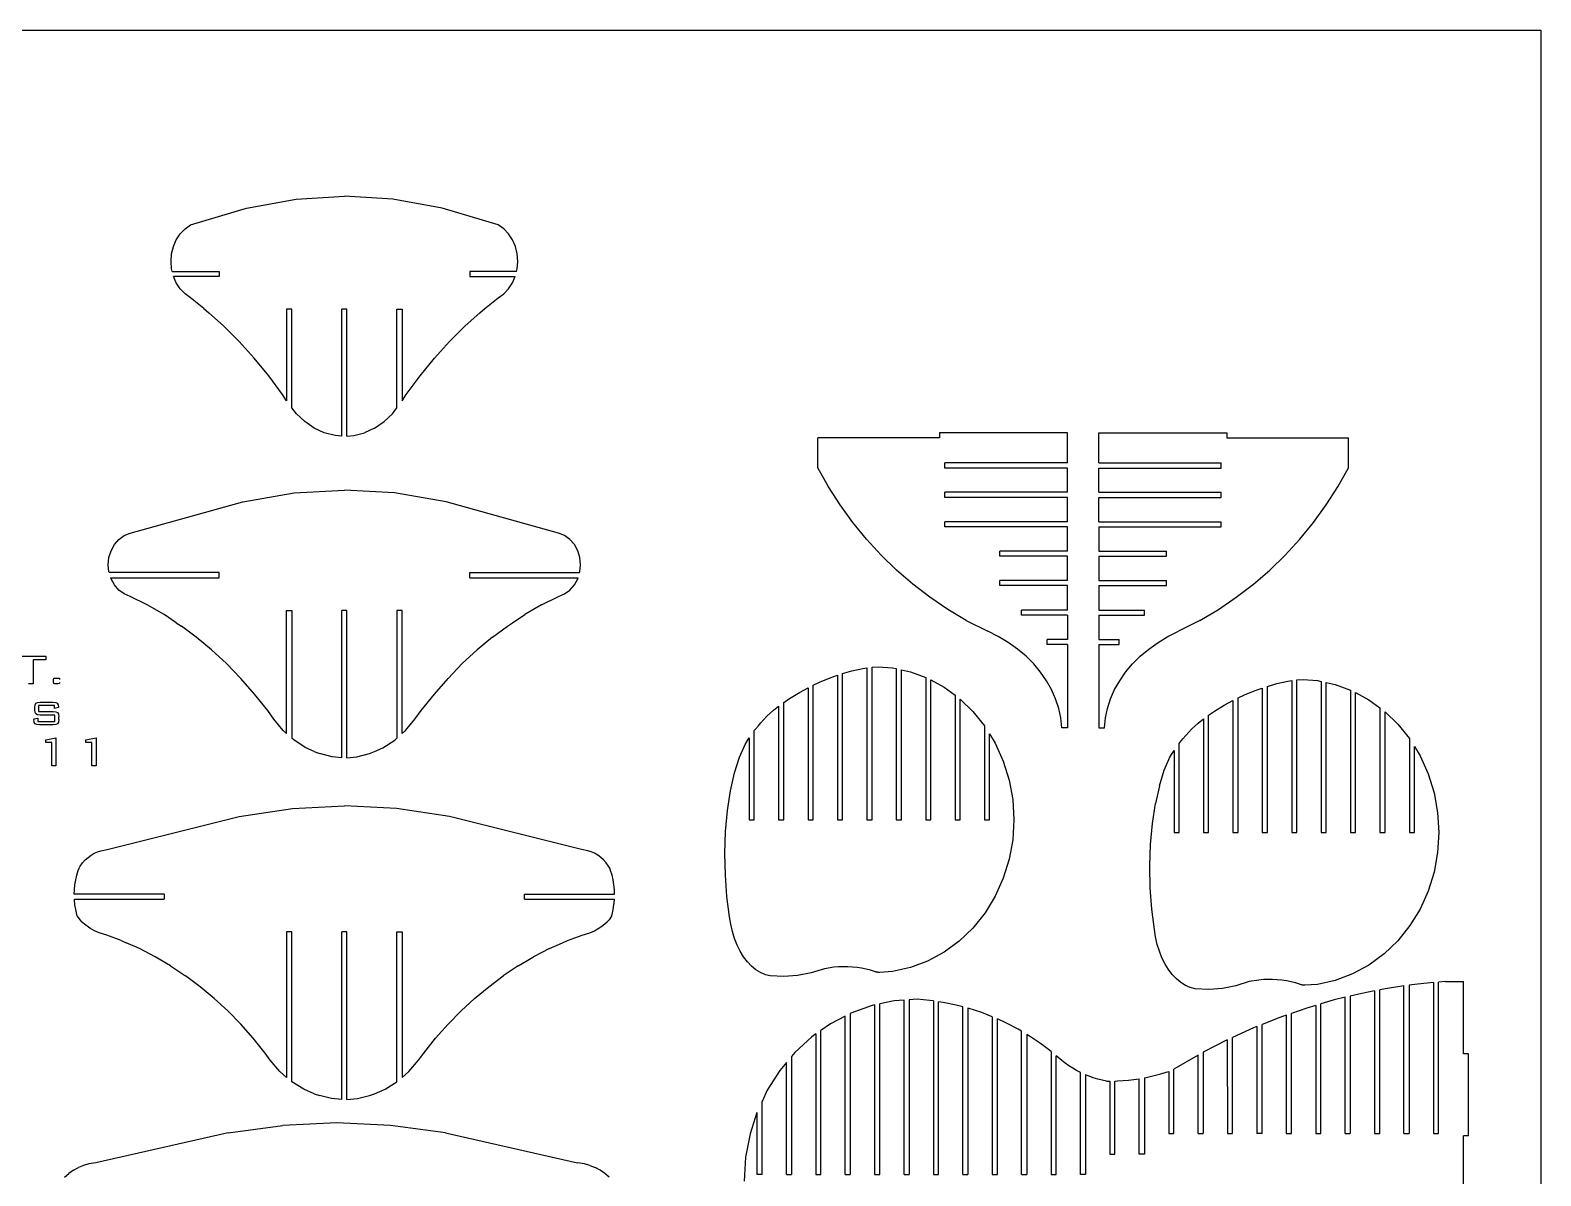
# Model space of a CAD drawing. Extents: x -138 to 138, y -110 to 110.
# Drawn here: x -9.7 to 138.3, y -1.8 to 110.4 of the extents above; entities that cross this region are included whole.
import ezdxf

# ---------------------------------------------------------------- set-up
doc = ezdxf.new("R2010")
doc.units = 0
doc.header["$MEASUREMENT"] = 0
doc.layers.get('0').update_dxf_attribs({"linetype": 'CONTINUOUS'})

msp = doc.modelspace()

# ---------------------------------------------------------------- linework, layer by layer
for p, q in [((-138.33, 110.41), (138.33, 110.41)), ((138.33, 110.41), (138.33, -110.41)), ((11.53, 92.98), (16.39, 93.87)), ((16.39, 93.87), (21.12, 94.15)), ((25.85, 93.87), (21.12, 94.15)), ((30.71, 92.98), (25.85, 93.87)), ((6.05, 91.34), (11.53, 92.98)), ((36.18, 91.34), (30.71, 92.98)), ((4.65, 89.87), (5.04, 90.46)), ((5.04, 90.46), (5.51, 90.95)), ((5.51, 90.95), (6.05, 91.34)), ((36.73, 90.95), (36.18, 91.34)), ((37.2, 90.46), (36.73, 90.95)), ((37.58, 89.87), (37.2, 90.46)), ((4.19, 88.5), (4.37, 89.21)), ((4.37, 89.21), (4.65, 89.87)), ((37.87, 89.21), (37.58, 89.87)), ((38.04, 88.5), (37.87, 89.21)), ((4.13, 87.77), (4.19, 88.5)), ((4.19, 87.03), (4.13, 87.77)), ((38.1, 87.77), (38.04, 88.5)), ((38.04, 87.03), (38.1, 87.77)), ((4.25, 86.79), (4.19, 87.03)), ((4.25, 86.79), (8.84, 86.79)), ((8.84, 86.29), (4.38, 86.29)), ((4.65, 85.67), (4.38, 86.29)), ((8.84, 86.79), (8.84, 86.29)), ((37.99, 86.79), (33.4, 86.79)), ((33.4, 86.79), (33.4, 86.29)), ((33.4, 86.29), (37.86, 86.29)), ((37.58, 85.67), (37.86, 86.29)), ((37.99, 86.79), (38.04, 87.03)), ((5.04, 85.08), (4.65, 85.67)), ((5.51, 84.58), (5.04, 85.08)), ((6.05, 84.2), (5.51, 84.58)), ((36.18, 84.2), (36.73, 84.58)), ((36.73, 84.58), (37.2, 85.08)), ((37.2, 85.08), (37.58, 85.67)), ((7.35, 83.16), (6.05, 84.2)), ((7.35, 83.16), (7.85, 82.74)), ((15.96, 83.09), (15.46, 83.09)), ((15.46, 83.09), (15.46, 74.12)), ((15.96, 73.43), (15.96, 83.09)), ((20.87, 70.64), (20.87, 83.09)), ((21.37, 83.09), (20.87, 83.09)), ((21.37, 70.64), (21.37, 83.09)), ((26.27, 83.09), (26.77, 83.09)), ((26.27, 73.43), (26.27, 83.09)), ((26.77, 83.09), (26.77, 74.12)), ((34.38, 82.74), (34.88, 83.16)), ((34.88, 83.16), (36.18, 84.2)), ((9.28, 81.46), (7.85, 82.74)), ((10.82, 79.93), (9.28, 81.46)), ((31.42, 79.93), (32.96, 81.46)), ((32.96, 81.46), (34.38, 82.74)), ((12.29, 78.3), (10.82, 79.93)), ((29.95, 78.3), (31.42, 79.93)), ((13.7, 76.56), (12.29, 78.3)), ((28.53, 76.56), (29.95, 78.3)), ((15.05, 74.73), (13.7, 76.56)), ((27.18, 74.73), (28.53, 76.56)), ((15.46, 74.12), (15.05, 74.73)), ((26.77, 74.12), (27.18, 74.73)), ((16.41, 72.85), (15.96, 73.43)), ((17.24, 72.07), (16.41, 72.85)), ((25, 72.07), (25.83, 72.85)), ((25.83, 72.85), (26.27, 73.43)), ((18.16, 71.44), (17.24, 72.07)), ((19.15, 70.98), (18.16, 71.44)), ((24.08, 71.44), (23.08, 70.98)), ((24.08, 71.44), (25, 72.07)), ((20.2, 70.7), (19.15, 70.98)), ((20.87, 70.64), (20.2, 70.7)), ((21.37, 70.64), (22.04, 70.7)), ((22.04, 70.7), (23.08, 70.98)), ((67.51, 67.55), (67.51, 70.48)), ((79.43, 70.48), (67.51, 70.48)), ((79.43, 70.98), (79.43, 70.48)), ((91.96, 70.98), (79.43, 70.98)), ((91.96, 68.03), (91.96, 70.98)), ((95.02, 70.98), (107.56, 70.98)), ((95.02, 68.03), (95.02, 70.98)), ((107.56, 70.98), (107.56, 70.48)), ((107.56, 70.48), (119.48, 70.48)), ((119.48, 67.55), (119.48, 70.48)), ((68.54, 65.7), (67.51, 67.55)), ((79.96, 67.53), (79.96, 68.03)), ((91.96, 68.03), (79.96, 68.03)), ((91.96, 67.53), (79.96, 67.53)), ((91.96, 65.15), (91.96, 67.53)), ((95.02, 68.03), (107.02, 68.03)), ((95.02, 67.53), (107.02, 67.53)), ((95.02, 65.15), (95.02, 67.53)), ((107.02, 67.53), (107.02, 68.03)), ((118.44, 65.7), (119.48, 67.55)), ((16.2, 65.09), (21.12, 65.36)), ((26.04, 65.09), (21.12, 65.36)), ((69.69, 63.92), (68.54, 65.7)), ((91.96, 65.15), (79.96, 65.15)), ((79.96, 64.65), (79.96, 65.15)), ((95.02, 65.15), (107.02, 65.15)), ((107.02, 64.65), (107.02, 65.15)), ((117.3, 63.92), (118.44, 65.7)), ((0.14, 61.16), (11.16, 64.23)), ((11.16, 64.23), (16.2, 65.09)), ((31.08, 64.23), (26.04, 65.09)), ((42.1, 61.16), (31.08, 64.23)), ((70.93, 62.21), (69.69, 63.92)), ((91.96, 64.65), (79.96, 64.65)), ((91.96, 62.27), (91.96, 64.65)), ((95.02, 62.27), (95.02, 64.65)), ((95.02, 64.65), (107.02, 64.65)), ((116.06, 62.21), (117.3, 63.92)), ((72.27, 60.57), (70.93, 62.21)), ((91.96, 62.27), (79.96, 62.27)), ((79.96, 61.77), (79.96, 62.27)), ((95.02, 62.27), (107.02, 62.27)), ((107.02, 61.77), (107.02, 62.27)), ((114.72, 60.57), (116.06, 62.21)), ((-0.97, 60.54), (-0.45, 60.92)), ((-0.45, 60.92), (0.14, 61.16)), ((42.68, 60.92), (42.1, 61.16)), ((43.21, 60.54), (42.68, 60.92)), ((91.96, 61.77), (79.96, 61.77)), ((91.96, 59.39), (91.96, 61.77)), ((95.02, 61.77), (95.02, 59.39)), ((95.02, 61.77), (107.02, 61.77)), ((-1.95, 58.76), (-1.74, 59.43)), ((-1.74, 59.43), (-1.41, 60.03)), ((-1.41, 60.03), (-0.97, 60.54)), ((43.65, 60.03), (43.21, 60.54)), ((43.98, 59.43), (43.65, 60.03)), ((44.18, 58.76), (43.98, 59.43)), ((73.7, 59.01), (72.27, 60.57)), ((91.96, 59.39), (85.34, 59.39)), ((85.34, 58.91), (85.34, 59.39)), ((95.02, 59.39), (101.65, 59.39)), ((101.65, 58.91), (101.65, 59.39)), ((113.29, 59.01), (114.72, 60.57)), ((-2.02, 58.06), (-1.95, 58.76)), ((-1.95, 57.36), (-2.02, 58.06)), ((44.25, 58.06), (44.18, 58.76)), ((44.18, 57.36), (44.25, 58.06)), ((75.22, 57.54), (73.7, 59.01)), ((91.96, 58.91), (85.34, 58.91)), ((91.96, 56.51), (91.96, 58.91)), ((95.02, 58.91), (95.02, 56.51)), ((95.02, 58.91), (101.65, 58.91)), ((111.77, 57.54), (113.29, 59.01)), ((-1.93, 57.29), (-1.95, 57.36)), ((8.84, 57.29), (-1.93, 57.29)), ((-1.74, 56.69), (-1.77, 56.79)), ((-1.77, 56.79), (8.84, 56.79)), ((-1.41, 56.09), (-1.74, 56.69)), ((8.84, 56.79), (8.84, 57.29)), ((33.4, 56.79), (33.4, 57.29)), ((33.4, 57.29), (44.16, 57.29)), ((33.4, 56.79), (44.01, 56.79)), ((43.65, 56.09), (43.98, 56.69)), ((43.98, 56.69), (44.01, 56.79)), ((44.16, 57.29), (44.18, 57.36)), ((76.82, 56.15), (75.22, 57.54)), ((91.96, 56.51), (85.34, 56.51)), ((85.34, 56.01), (85.34, 56.51)), ((95.02, 56.51), (101.65, 56.51)), ((101.65, 56.01), (101.65, 56.51)), ((110.17, 56.15), (111.77, 57.54)), ((-0.97, 55.58), (-1.41, 56.09)), ((-0.45, 55.2), (-0.97, 55.58)), ((0.14, 54.95), (-0.45, 55.2)), ((1.81, 54.12), (0.14, 54.95)), ((40.43, 54.12), (42.1, 54.95)), ((42.1, 54.95), (42.68, 55.2)), ((42.68, 55.2), (43.21, 55.58)), ((43.21, 55.58), (43.65, 56.09)), ((78.49, 54.87), (76.82, 56.15)), ((80.24, 53.68), (78.49, 54.87)), ((91.96, 56.01), (85.34, 56.01)), ((91.96, 53.62), (91.96, 56.01)), ((95.02, 56.01), (95.02, 53.62)), ((95.02, 56.01), (101.65, 56.01)), ((106.75, 53.68), (108.49, 54.87)), ((108.49, 54.87), (110.17, 56.15)), ((3.45, 53.17), (1.81, 54.12)), ((15.46, 41.52), (15.46, 53.59)), ((15.46, 53.59), (15.96, 53.59)), ((15.96, 53.59), (15.96, 41.07)), ((21.37, 53.59), (20.87, 53.59)), ((20.87, 39.16), (20.87, 53.59)), ((21.37, 39.16), (21.37, 53.59)), ((26.77, 53.59), (26.27, 53.59)), ((26.27, 53.59), (26.27, 41.07)), ((26.77, 41.52), (26.77, 53.59)), ((40.43, 54.12), (38.79, 53.17)), ((82.05, 52.6), (80.24, 53.68)), ((91.96, 53.62), (87.46, 53.62)), ((87.46, 53.12), (87.46, 53.62)), ((95.02, 53.62), (99.52, 53.62)), ((99.52, 53.12), (99.52, 53.62)), ((104.94, 52.6), (106.75, 53.68)), ((4.65, 52.38), (3.45, 53.17)), ((4.65, 52.38), (5.15, 52.04)), ((6.6, 50.97), (5.15, 52.04)), ((35.64, 50.97), (37.09, 52.04)), ((37.09, 52.04), (37.59, 52.38)), ((37.59, 52.38), (38.79, 53.17)), ((82.05, 52.6), (84.15, 51.55)), ((91.96, 53.12), (87.46, 53.12)), ((91.96, 53.12), (91.96, 50.74)), ((95.02, 53.12), (95.02, 50.74)), ((95.02, 53.12), (99.52, 53.12)), ((104.94, 52.6), (102.84, 51.55)), ((8.1, 49.72), (6.6, 50.97)), ((35.64, 50.97), (34.13, 49.72)), ((85.18, 51.03), (84.15, 51.55)), ((86.15, 50.44), (85.18, 51.03)), ((87.06, 49.8), (86.15, 50.44)), ((91.96, 50.74), (89.96, 50.74)), ((89.96, 50.24), (89.96, 50.74)), ((95.02, 50.74), (97.02, 50.74)), ((97.02, 50.24), (97.02, 50.74)), ((99.93, 49.8), (100.83, 50.44)), ((100.83, 50.44), (101.8, 51.03)), ((101.8, 51.03), (102.84, 51.55)), ((-11.06, 49.1), (-8.12, 49.1)), ((-8.12, 49.1), (-8.12, 48.73)), ((9.56, 48.37), (8.1, 49.72)), ((32.67, 48.37), (34.13, 49.72)), ((87.9, 49.09), (87.06, 49.8)), ((88.65, 48.34), (87.9, 49.09)), ((91.96, 50.24), (89.96, 50.24)), ((91.96, 50.24), (91.96, 42.1)), ((95.02, 50.24), (95.02, 42.1)), ((95.02, 50.24), (97.02, 50.24)), ((98.33, 48.34), (99.09, 49.09)), ((99.09, 49.09), (99.93, 49.8)), ((-9.37, 48.73), (-9.37, 46.39)), ((-8.12, 48.73), (-9.37, 48.73)), ((9.56, 48.37), (10.96, 46.92)), ((31.27, 46.92), (32.67, 48.37)), ((69.93, 47.39), (70.84, 47.66)), ((69.93, 33.09), (69.93, 47.39)), ((70.84, 47.66), (71.92, 47.91)), ((71.92, 47.91), (72.31, 47.97)), ((72.31, 47.97), (72.31, 33.09)), ((72.81, 48.03), (73.42, 48.06)), ((72.81, 33.09), (72.81, 48.03)), ((73.42, 48.06), (74.81, 47.96)), ((74.81, 47.96), (75.19, 47.88)), ((75.19, 47.88), (75.19, 33.09)), ((75.69, 33.09), (75.69, 47.77)), ((75.69, 47.77), (76.57, 47.58)), ((76.57, 47.58), (78.07, 47.02)), ((89.33, 47.54), (88.65, 48.34)), ((89.91, 46.7), (89.33, 47.54)), ((97.08, 46.7), (97.66, 47.54)), ((97.66, 47.54), (98.33, 48.34)), ((-9.37, 46.39), (-9.82, 46.39)), ((-7.37, 46.82), (-7.34, 46.94)), ((-7.37, 46.52), (-7.37, 46.82)), ((-7.35, 46.41), (-7.37, 46.52)), ((-7.26, 46.39), (-7.35, 46.41)), ((-7.34, 46.94), (-7.21, 46.96)), ((-6.95, 46.39), (-7.26, 46.39)), ((-7.21, 46.96), (-6.95, 46.96)), ((-6.95, 46.96), (-6.81, 46.94)), ((-6.81, 46.41), (-6.95, 46.39)), ((-6.81, 46.94), (-6.79, 46.82)), ((-6.79, 46.52), (-6.81, 46.41)), ((12.31, 45.39), (10.96, 46.92)), ((29.93, 45.39), (31.27, 46.92)), ((65.69, 45.55), (66.54, 46.01)), ((66.54, 46.01), (66.54, 33.09)), ((67.04, 46.26), (67.68, 46.56)), ((67.04, 33.09), (67.04, 46.26)), ((67.68, 46.56), (68.71, 46.98)), ((68.71, 46.98), (69.43, 47.23)), ((69.43, 47.23), (69.43, 33.09)), ((78.07, 47.02), (78.07, 33.09)), ((78.57, 46.78), (79.87, 46.08)), ((78.57, 33.09), (78.57, 46.78)), ((79.87, 46.08), (80.95, 45.29)), ((90.4, 45.83), (89.91, 46.7)), ((96.58, 45.83), (97.08, 46.7)), ((110.34, 45.73), (111.05, 45.98)), ((111.05, 45.98), (111.05, 31.84)), ((111.55, 46.14), (112.46, 46.41)), ((111.55, 31.84), (111.55, 46.14)), ((112.46, 46.41), (113.55, 46.66)), ((113.55, 46.66), (113.93, 46.72)), ((113.93, 46.72), (113.93, 31.84)), ((114.43, 46.78), (115.04, 46.81)), ((114.43, 31.84), (114.43, 46.78)), ((115.04, 46.81), (116.44, 46.71)), ((116.44, 46.71), (116.81, 46.63)), ((116.81, 46.63), (116.81, 31.84)), ((117.31, 46.52), (118.19, 46.33)), ((117.31, 31.84), (117.31, 46.52)), ((118.19, 46.33), (119.69, 45.77)), ((-9.19, 44.33), (-9.11, 44.49)), ((-9.11, 44.49), (-8.94, 44.57)), ((-8.94, 44.57), (-8.68, 44.6)), ((-8.68, 44.6), (-7.44, 44.6)), ((-7.44, 44.6), (-7.17, 44.58)), ((-7.17, 44.58), (-7.01, 44.49)), ((-7.01, 44.49), (-6.92, 44.34)), ((13.6, 43.77), (12.31, 45.39)), ((28.64, 43.77), (29.93, 45.39)), ((64.16, 44.57), (64.74, 44.97)), ((64.16, 33.09), (64.16, 44.57)), ((64.74, 44.97), (65.69, 45.55)), ((80.95, 45.29), (80.95, 33.09)), ((81.45, 44.9), (82.7, 43.7)), ((81.45, 33.09), (81.45, 44.9)), ((90.8, 44.92), (90.4, 45.83)), ((91.1, 43.99), (90.8, 44.92)), ((95.88, 43.99), (96.18, 44.92)), ((96.18, 44.92), (96.58, 45.83)), ((107.31, 44.3), (108.17, 44.76)), ((108.17, 44.76), (108.17, 31.84)), ((108.67, 45.01), (109.31, 45.31)), ((108.67, 31.84), (108.67, 45.01)), ((109.31, 45.31), (110.34, 45.73)), ((119.69, 45.77), (119.69, 31.84)), ((120.19, 31.84), (120.19, 45.53)), ((120.19, 45.53), (121.49, 44.83)), ((121.49, 44.83), (122.57, 44.04)), ((-9.31, 42.96), (-8.93, 43.04)), ((-9.31, 42.96), (-9.31, 42.9)), ((-9.22, 44.07), (-9.19, 44.33)), ((-9.22, 43.86), (-9.22, 44.07)), ((-9.19, 43.6), (-9.22, 43.86)), ((-9.11, 43.44), (-9.19, 43.6)), ((-8.94, 43.36), (-9.11, 43.44)), ((-8.68, 43.33), (-8.94, 43.36)), ((-8.93, 43.04), (-8.93, 42.71)), ((-7.27, 44.27), (-8.84, 44.27)), ((-8.84, 44.27), (-8.84, 43.69)), ((-8.84, 43.69), (-7.41, 43.69)), ((-7.24, 43.33), (-8.68, 43.33)), ((-7.41, 43.69), (-7.14, 43.66)), ((-7.27, 43.98), (-7.27, 44.27)), ((-6.89, 44.06), (-7.27, 43.98)), ((-7.24, 42.71), (-7.24, 43.33)), ((-7.14, 43.66), (-6.98, 43.58)), ((-6.98, 43.58), (-6.89, 43.42)), ((-6.92, 44.34), (-6.89, 44.11)), ((-6.89, 44.11), (-6.89, 44.06)), ((-6.89, 43.42), (-6.86, 43.17)), ((-6.86, 42.9), (-6.86, 43.17)), ((14.21, 42.92), (13.6, 43.77)), ((28.03, 42.92), (28.64, 43.77)), ((62.21, 42.91), (62.52, 43.22)), ((62.52, 43.22), (62.83, 43.51)), ((62.83, 43.51), (63.15, 43.8)), ((63.15, 43.8), (63.48, 44.07)), ((63.48, 44.07), (63.66, 44.21)), ((63.66, 44.21), (63.66, 33.09)), ((82.7, 43.7), (83.83, 42.29)), ((91.3, 43.05), (91.1, 43.99)), ((91.4, 42.1), (91.3, 43.05)), ((95.59, 42.1), (95.69, 43.05)), ((95.69, 43.05), (95.88, 43.99)), ((105.11, 42.82), (105.29, 42.96)), ((105.29, 42.96), (105.29, 31.84)), ((105.79, 43.32), (106.36, 43.72)), ((105.79, 31.84), (105.79, 43.32)), ((106.36, 43.72), (107.31, 44.3)), ((122.57, 44.04), (122.57, 31.84)), ((123.07, 31.84), (123.07, 43.65)), ((123.07, 43.65), (124.33, 42.45)), ((-9.28, 42.64), (-9.31, 42.9)), ((-9.2, 42.48), (-9.28, 42.64)), ((-9.03, 42.4), (-9.2, 42.48)), ((-8.76, 42.37), (-9.03, 42.4)), ((-8.93, 42.71), (-7.24, 42.71)), ((-7.41, 42.37), (-8.76, 42.37)), ((-7.14, 42.4), (-7.41, 42.37)), ((-6.98, 42.48), (-7.14, 42.4)), ((-6.89, 42.64), (-6.98, 42.48)), ((-6.86, 42.9), (-6.89, 42.64)), ((15.13, 41.81), (14.21, 42.92)), ((15.46, 41.52), (15.13, 41.81)), ((26.77, 41.52), (27.11, 41.81)), ((27.11, 41.81), (28.03, 42.92)), ((61.28, 41.81), (61.36, 41.92)), ((61.28, 33.09), (61.28, 41.81)), ((61.36, 41.92), (61.64, 42.26)), ((61.64, 42.26), (61.92, 42.59)), ((61.92, 42.59), (62.21, 42.91)), ((83.83, 42.29), (83.83, 33.09)), ((84.33, 41.49), (84.88, 40.59)), ((84.33, 33.09), (84.33, 41.49)), ((91.96, 42.1), (91.4, 42.1)), ((95.02, 42.1), (95.59, 42.1)), ((103.54, 41.34), (103.84, 41.66)), ((103.84, 41.66), (104.14, 41.97)), ((104.14, 41.97), (104.45, 42.26)), ((104.45, 42.26), (104.78, 42.55)), ((104.78, 42.55), (105.11, 42.82)), ((124.33, 42.45), (125.46, 41.04)), ((-8.15, 40.92), (-7.14, 41.09)), ((-8.15, 40.65), (-8.15, 40.92)), ((-7.56, 40.65), (-8.15, 40.65)), ((-7.56, 38.36), (-7.56, 40.65)), ((-7.14, 41.09), (-7.14, 38.36)), ((-4.21, 40.92), (-3.21, 41.09)), ((-4.21, 40.65), (-4.21, 40.92)), ((-3.62, 40.65), (-4.21, 40.65)), ((-3.62, 38.36), (-3.62, 40.65)), ((-3.21, 41.09), (-3.21, 38.36)), ((16.19, 40.88), (15.96, 41.07)), ((17.35, 40.12), (16.19, 40.88)), ((18.17, 39.77), (17.35, 40.12)), ((24.07, 39.77), (24.88, 40.12)), ((24.88, 40.12), (26.05, 40.88)), ((26.05, 40.88), (26.27, 41.07)), ((59.82, 39.2), (60.38, 40.46)), ((60.38, 40.46), (60.61, 40.83)), ((60.61, 40.83), (60.78, 41.1)), ((60.78, 41.1), (60.78, 33.09)), ((84.88, 40.59), (85.67, 38.83)), ((102.9, 40.56), (102.99, 40.67)), ((102.9, 31.84), (102.9, 40.56)), ((102.99, 40.67), (103.26, 41.01)), ((103.26, 41.01), (103.54, 41.34)), ((125.46, 41.04), (125.46, 31.84)), ((125.96, 31.84), (125.96, 40.24)), ((125.96, 40.24), (126.5, 39.34)), ((18.17, 39.77), (18.67, 39.56)), ((19.92, 39.24), (18.67, 39.56)), ((20.87, 39.16), (19.92, 39.24)), ((21.37, 39.16), (22.32, 39.24)), ((22.32, 39.24), (23.57, 39.56)), ((23.57, 39.56), (24.07, 39.77)), ((59.34, 37.67), (59.82, 39.2)), ((85.67, 38.83), (86.25, 36.97)), ((101.44, 37.95), (102, 39.21)), ((102, 39.21), (102.23, 39.58)), ((102.23, 39.58), (102.4, 39.85)), ((102.4, 39.85), (102.4, 31.84)), ((126.5, 39.34), (127.29, 37.58)), ((-7.14, 38.36), (-7.56, 38.36)), ((-3.21, 38.36), (-3.62, 38.36)), ((58.95, 35.92), (59.34, 37.67)), ((100.96, 36.42), (101.44, 37.95)), ((127.29, 37.58), (127.87, 35.72)), ((58.66, 33.98), (58.95, 35.92)), ((86.25, 36.97), (86.6, 35.05)), ((100.96, 36.42), (100.57, 34.67)), ((127.87, 35.72), (128.22, 33.8)), ((10.81, 33.39), (16.02, 34.18)), ((16.02, 34.18), (21.12, 34.44)), ((26.22, 34.18), (21.12, 34.44)), ((31.43, 33.39), (26.22, 34.18)), ((86.6, 35.05), (86.71, 33.09)), ((100.28, 32.73), (100.57, 34.67)), ((-2.12, 30.17), (10.81, 33.39)), ((44.35, 30.17), (31.43, 33.39)), ((58.47, 31.92), (58.66, 33.98)), ((60.78, 33.09), (61.28, 33.09)), ((63.66, 33.09), (64.16, 33.09)), ((66.54, 33.09), (67.04, 33.09)), ((69.43, 33.09), (69.93, 33.09)), ((72.31, 33.09), (72.81, 33.09)), ((75.19, 33.09), (75.69, 33.09)), ((78.07, 33.09), (78.57, 33.09)), ((80.95, 33.09), (81.45, 33.09)), ((83.83, 33.09), (84.33, 33.09)), ((86.71, 33.09), (86.6, 31.13)), ((100.1, 30.67), (100.28, 32.73)), ((128.22, 33.8), (128.34, 31.84)), ((58.4, 29.79), (58.47, 31.92)), ((86.6, 31.13), (86.25, 29.21)), ((102.4, 31.84), (102.9, 31.84)), ((105.29, 31.84), (105.79, 31.84)), ((108.17, 31.84), (108.67, 31.84)), ((111.05, 31.84), (111.55, 31.84)), ((113.93, 31.84), (114.43, 31.84)), ((116.81, 31.84), (117.31, 31.84)), ((119.69, 31.84), (120.19, 31.84)), ((122.57, 31.84), (123.07, 31.84)), ((125.46, 31.84), (125.96, 31.84)), ((128.34, 31.84), (128.22, 29.88)), ((-4, 29.4), (-3.7, 29.62)), ((-3.7, 29.62), (-3.39, 29.8)), ((-3.39, 29.8), (-3.07, 29.94)), ((-3.07, 29.94), (-2.74, 30.05)), ((-2.74, 30.05), (-2.12, 30.17)), ((44.98, 30.05), (44.35, 30.17)), ((45.31, 29.94), (44.98, 30.05)), ((45.63, 29.8), (45.31, 29.94)), ((45.94, 29.62), (45.63, 29.8)), ((46.23, 29.4), (45.94, 29.62)), ((58.44, 27.65), (58.4, 29.79)), ((100.02, 28.54), (100.1, 30.67)), ((128.22, 29.88), (127.87, 27.96)), ((-4.96, 28.11), (-4.87, 28.34)), ((-4.87, 28.34), (-4.76, 28.53)), ((-4.76, 28.53), (-4.53, 28.85)), ((-4.53, 28.85), (-4.27, 29.14)), ((-4.27, 29.14), (-4, 29.4)), ((46.51, 29.14), (46.23, 29.4)), ((46.77, 28.85), (46.51, 29.14)), ((47, 28.53), (46.77, 28.85)), ((47.11, 28.34), (47, 28.53)), ((47.2, 28.11), (47.11, 28.34)), ((86.25, 29.21), (85.67, 27.35)), ((100.07, 26.4), (100.02, 28.54)), ((-5.34, 26.22), (-5.29, 26.71)), ((-5.29, 26.71), (-5.21, 27.19)), ((-5.21, 27.19), (-5.1, 27.66)), ((-5.1, 27.66), (-4.96, 28.11)), ((47.34, 27.66), (47.2, 28.11)), ((47.45, 27.19), (47.34, 27.66)), ((47.53, 26.71), (47.45, 27.19)), ((47.58, 26.22), (47.53, 26.71)), ((58.6, 25.56), (58.44, 27.65)), ((85.67, 27.35), (84.88, 25.59)), ((127.87, 27.96), (127.29, 26.1)), ((-5.35, 25.79), (-5.34, 26.22)), ((3.46, 25.79), (-5.35, 25.79)), ((-5.34, 25.25), (-5.34, 25.29)), ((-5.34, 25.29), (3.46, 25.29)), ((-5.29, 24.76), (-5.34, 25.25)), ((3.46, 25.79), (3.46, 25.29)), ((38.77, 25.79), (47.59, 25.79)), ((38.77, 25.29), (38.77, 25.79)), ((38.77, 25.29), (47.58, 25.29)), ((47.53, 24.76), (47.58, 25.25)), ((47.59, 25.79), (47.58, 26.22)), ((47.58, 25.25), (47.58, 25.29)), ((58.86, 23.59), (58.6, 25.56)), ((84.88, 25.59), (83.88, 23.96)), ((100.22, 24.31), (100.07, 26.4)), ((127.29, 26.1), (126.5, 24.34)), ((-5.21, 24.28), (-5.29, 24.76)), ((-5.1, 23.81), (-5.21, 24.28)), ((-5.05, 23.63), (-5.1, 23.81)), ((47.28, 23.63), (47.34, 23.81)), ((47.34, 23.81), (47.45, 24.28)), ((47.45, 24.28), (47.53, 24.76)), ((83.88, 23.96), (82.7, 22.48)), ((100.49, 22.34), (100.22, 24.31)), ((126.5, 24.34), (125.51, 22.71)), ((-5.05, 23.63), (-4.81, 23.27)), ((-4.81, 23.27), (-4.63, 23.08)), ((-4.23, 22.75), (-4.63, 23.08)), ((-3.81, 22.45), (-4.23, 22.75)), ((-3.37, 22.21), (-3.81, 22.45)), ((-2.91, 22.02), (-3.37, 22.21)), ((45.15, 22.02), (45.61, 22.21)), ((45.61, 22.21), (46.04, 22.45)), ((46.04, 22.45), (46.47, 22.75)), ((46.47, 22.75), (46.86, 23.08)), ((47.05, 23.27), (46.86, 23.08)), ((47.28, 23.63), (47.05, 23.27)), ((58.98, 22.85), (58.86, 23.59)), ((59.14, 22.13), (58.98, 22.85)), ((82.7, 22.48), (81.36, 21.19)), ((100.6, 21.6), (100.49, 22.34)), ((125.51, 22.71), (124.33, 21.23)), ((-2.16, 21.79), (-2.91, 22.02)), ((-0.76, 21.25), (-2.16, 21.79)), ((-0.76, 21.25), (-0.26, 21.04)), ((1.03, 20.46), (-0.26, 21.04)), ((15.96, 22.09), (15.46, 22.09)), ((15.46, 22.09), (15.46, 7.84)), ((15.96, 7.41), (15.96, 22.09)), ((21.37, 22.09), (20.87, 22.09)), ((20.87, 5.68), (20.87, 22.09)), ((21.37, 5.68), (21.37, 22.09)), ((26.27, 22.09), (26.77, 22.09)), ((26.27, 7.41), (26.27, 22.09)), ((26.77, 22.09), (26.77, 7.84)), ((41.21, 20.46), (42.49, 21.04)), ((42.49, 21.04), (42.99, 21.25)), ((42.99, 21.25), (44.4, 21.79)), ((44.4, 21.79), (45.15, 22.02)), ((59.35, 21.45), (59.14, 22.13)), ((59.6, 20.8), (59.35, 21.45)), ((59.9, 20.2), (59.6, 20.8)), ((81.36, 21.19), (79.87, 20.1)), ((100.76, 20.88), (100.6, 21.6)), ((100.97, 20.2), (100.76, 20.88)), ((124.33, 21.23), (122.98, 19.94)), ((2.57, 19.67), (1.03, 20.46)), ((4.08, 18.78), (2.57, 19.67)), ((38.15, 18.78), (39.66, 19.67)), ((41.21, 20.46), (39.66, 19.67)), ((60.23, 19.65), (59.9, 20.2)), ((60.61, 19.16), (60.23, 19.65)), ((79.87, 20.1), (78.26, 19.23)), ((101.22, 19.55), (100.97, 20.2)), ((101.52, 18.95), (101.22, 19.55)), ((122.98, 19.94), (121.49, 18.85)), ((4.08, 18.78), (5.55, 17.8)), ((6.98, 16.73), (5.55, 17.8)), ((35.26, 16.73), (36.68, 17.8)), ((38.15, 18.78), (36.68, 17.8)), ((61.01, 18.74), (60.61, 19.16)), ((61.44, 18.39), (61.01, 18.74)), ((61.89, 18.11), (61.44, 18.39)), ((62.36, 17.9), (61.89, 18.11)), ((62.84, 17.78), (62.36, 17.9)), ((64.18, 17.72), (62.84, 17.78)), ((65.52, 17.82), (64.18, 17.72)), ((66.85, 18.08), (65.52, 17.82)), ((68.14, 18.49), (66.85, 18.08)), ((69.08, 18.63), (68.14, 18.49)), ((69.53, 18.67), (69.08, 18.63)), ((69.98, 18.69), (69.53, 18.67)), ((70.44, 18.69), (69.98, 18.69)), ((70.89, 18.66), (70.44, 18.69)), ((71.34, 18.62), (70.89, 18.66)), ((71.79, 18.55), (71.34, 18.62)), ((72.23, 18.46), (71.79, 18.55)), ((72.67, 18.35), (72.23, 18.46)), ((73.06, 18.23), (72.67, 18.35)), ((73.13, 18.2), (73.06, 18.23)), ((73.17, 18.19), (73.13, 18.2)), ((73.21, 18.17), (73.17, 18.19)), ((73.25, 18.16), (73.21, 18.17)), ((73.29, 18.15), (73.25, 18.16)), ((73.33, 18.15), (73.29, 18.15)), ((73.38, 18.14), (73.33, 18.15)), ((73.42, 18.13), (73.38, 18.14)), ((73.46, 18.13), (73.42, 18.13)), ((73.5, 18.13), (73.46, 18.13)), ((73.54, 18.13), (73.5, 18.13)), ((73.58, 18.13), (73.54, 18.13)), ((74.81, 18.21), (73.58, 18.13)), ((76.57, 18.6), (74.81, 18.21)), ((78.26, 19.23), (76.57, 18.6)), ((101.86, 18.4), (101.52, 18.95)), ((102.23, 17.91), (101.86, 18.4)), ((102.63, 17.49), (102.23, 17.91)), ((119.89, 17.98), (118.19, 17.35)), ((121.49, 18.85), (119.89, 17.98)), ((8.36, 15.59), (6.98, 16.73)), ((33.88, 15.59), (35.26, 16.73)), ((103.06, 17.14), (102.63, 17.49)), ((103.51, 16.86), (103.06, 17.14)), ((103.98, 16.65), (103.51, 16.86)), ((104.46, 16.53), (103.98, 16.65)), ((105.8, 16.47), (104.46, 16.53)), ((107.15, 16.57), (105.8, 16.47)), ((108.47, 16.83), (107.15, 16.57)), ((109.76, 17.24), (108.47, 16.83)), ((110.7, 17.38), (109.76, 17.24)), ((111.16, 17.42), (110.7, 17.38)), ((111.61, 17.44), (111.16, 17.42)), ((112.06, 17.44), (111.61, 17.44)), ((112.51, 17.41), (112.06, 17.44)), ((112.97, 17.37), (112.51, 17.41)), ((113.41, 17.3), (112.97, 17.37)), ((113.86, 17.21), (113.41, 17.3)), ((114.3, 17.1), (113.86, 17.21)), ((114.68, 16.98), (114.3, 17.1)), ((114.76, 16.95), (114.68, 16.98)), ((114.8, 16.94), (114.76, 16.95)), ((114.84, 16.92), (114.8, 16.94)), ((114.88, 16.91), (114.84, 16.92)), ((114.92, 16.9), (114.88, 16.91)), ((114.96, 16.9), (114.92, 16.9)), ((115, 16.89), (114.96, 16.9)), ((115.04, 16.88), (115, 16.89)), ((115.08, 16.88), (115.04, 16.88)), ((115.12, 16.88), (115.08, 16.88)), ((115.16, 16.88), (115.12, 16.88)), ((115.2, 16.88), (115.16, 16.88)), ((116.44, 16.96), (115.2, 16.88)), ((118.19, 17.35), (116.44, 16.96)), ((122.05, 16.32), (120.79, 16.08)), ((122.05, 16.32), (122.05, 2.34)), ((123.51, 16.6), (122.55, 16.42)), ((122.55, 2.34), (122.55, 16.42)), ((124.93, 16.8), (123.51, 16.6)), ((124.93, 2.34), (124.93, 16.8)), ((126.24, 16.99), (125.43, 16.87)), ((125.43, 16.87), (125.43, 2.34)), ((127.81, 17.13), (126.24, 16.99)), ((127.81, 17.13), (127.81, 2.34)), ((128.99, 17.24), (128.31, 17.18)), ((128.31, 2.34), (128.31, 17.18)), ((128.99, 17.24), (130.76, 17.24)), ((130.76, 10.14), (130.76, 17.24)), ((9.69, 14.36), (8.36, 15.59)), ((32.55, 14.36), (33.88, 15.59)), ((72.82, 14.89), (70.72, 14.14)), ((73.06, 14.94), (72.82, 14.89)), ((73.06, 14.94), (73.06, -1.66)), ((74.99, 15.34), (73.56, 15.05)), ((73.56, -1.66), (73.56, 15.05)), ((75.95, 15.41), (74.99, 15.34)), ((75.95, -1.66), (75.95, 15.41)), ((77.24, 15.5), (76.45, 15.45)), ((76.45, 15.45), (76.45, -1.66)), ((78.49, 15.38), (77.24, 15.5)), ((78.83, 15.34), (78.49, 15.38)), ((78.83, 15.34), (78.83, -1.66)), ((79.79, 15.19), (79.33, 15.26)), ((79.33, -1.66), (79.33, 15.26)), ((81.06, 14.93), (79.79, 15.19)), ((81.71, 14.76), (81.06, 14.93)), ((116.28, 14.9), (115.42, 14.64)), ((116.28, 14.9), (116.28, 2.34)), ((118.09, 15.43), (116.78, 15.04)), ((116.78, 2.34), (116.78, 15.04)), ((119.16, 15.69), (118.09, 15.43)), ((119.16, 2.34), (119.16, 15.69)), ((120.79, 16.08), (119.66, 15.81)), ((119.66, 15.81), (119.66, 2.34)), ((10.97, 13.06), (9.69, 14.36)), ((31.27, 13.06), (32.55, 14.36)), ((70.18, 13.86), (68.74, 13.11)), ((70.18, -1.66), (70.18, 13.86)), ((70.72, 14.14), (70.68, 14.12)), ((70.68, 14.12), (70.68, -1.66)), ((81.71, -1.66), (81.71, 14.76)), ((82.33, 14.59), (82.21, 14.63)), ((82.21, 14.63), (82.21, -1.66)), ((83.57, 14.19), (82.33, 14.59)), ((84.59, 13.79), (83.57, 14.19)), ((84.59, 13.79), (84.59, -1.66)), ((85.97, 13.17), (85.09, 13.58)), ((85.09, -1.66), (85.09, 13.58)), ((112.78, 13.73), (111.02, 13.03)), ((113.4, 13.95), (112.78, 13.73)), ((113.4, 13.95), (113.4, 2.34)), ((115.42, 14.64), (113.9, 14.12)), ((113.9, 2.34), (113.9, 14.12)), ((12.19, 11.68), (10.97, 13.06)), ((30.05, 11.68), (31.27, 13.06)), ((67.3, 12.1), (66.9, 11.82)), ((67.3, 12.1), (67.3, -1.66)), ((68.74, 13.11), (67.8, 12.45)), ((67.8, -1.66), (67.8, 12.45)), ((87.13, 12.57), (85.97, 13.17)), ((87.47, 12.36), (87.13, 12.57)), ((87.47, -1.66), (87.47, 12.36)), ((88.25, 11.9), (87.97, 12.06)), ((87.97, 12.06), (87.97, -1.66)), ((89.33, 11.16), (88.25, 11.9)), ((110.17, 12.69), (108.14, 11.76)), ((110.52, 12.83), (110.17, 12.69)), ((110.52, 12.83), (110.52, 2.34)), ((111.02, 2.34), (111.02, 13.03)), ((13.35, 10.23), (12.19, 11.68)), ((28.89, 10.23), (30.05, 11.68)), ((66.9, 11.82), (65.24, 10.28)), ((90.35, 10.39), (89.33, 11.16)), ((90.35, 10.39), (90.35, -1.66)), ((107.61, 11.52), (105.26, 10.31)), ((107.61, 11.52), (107.64, 2.34)), ((108.14, 2.34), (108.14, 11.76)), ((13.85, 9.54), (13.35, 10.23)), ((14.8, 8.41), (13.85, 9.54)), ((27.43, 8.41), (28.39, 9.54)), ((28.39, 9.54), (28.89, 10.23)), ((64.42, 9.3), (63.78, 8.53)), ((64.42, -1.66), (64.42, 9.3)), ((65.24, 10.28), (64.92, 9.9)), ((64.92, 9.9), (64.92, -1.66)), ((91.41, 9.49), (90.85, 9.96)), ((90.85, -1.66), (90.85, 9.96)), ((91.72, 9.25), (91.41, 9.49)), ((92.09, 8.99), (91.72, 9.25)), ((92.47, 8.76), (92.09, 8.99)), ((104.76, 10.03), (102.38, 8.67)), ((104.76, 2.34), (104.76, 10.03)), ((105.26, 10.31), (105.26, 2.34)), ((131.26, 10.14), (130.76, 10.14)), ((131.26, 2.14), (131.26, 10.14)), ((15.46, 7.84), (14.8, 8.41)), ((17.14, 6.68), (15.96, 7.41)), ((25.1, 6.68), (26.27, 7.41)), ((26.77, 7.84), (27.43, 8.41)), ((63.78, 8.53), (62.55, 6.6)), ((92.85, 8.53), (92.47, 8.76)), ((93.23, 8.34), (92.85, 8.53)), ((93.23, -1.66), (93.23, 8.34)), ((93.73, 8.11), (93.73, -1.66)), ((94.07, 7.97), (93.73, 8.11)), ((94.49, 7.82), (94.07, 7.97)), ((94.92, 7.68), (94.49, 7.82)), ((95.35, 7.57), (94.92, 7.68)), ((95.79, 7.47), (95.35, 7.57)), ((95.79, 7.47), (96.11, 7.48)), ((96.11, 7.48), (96.11, 0.34)), ((96.61, 7.49), (96.87, 7.5)), ((96.61, 0.34), (96.61, 7.49)), ((96.87, 7.5), (97.4, 7.53)), ((97.4, 7.53), (97.94, 7.58)), ((97.94, 7.58), (98.47, 7.65)), ((98.47, 7.65), (99, 7.72)), ((99, 0.34), (99, 7.72)), ((99.5, 7.81), (99.53, 7.82)), ((99.5, 7.81), (99.5, 0.34)), ((99.53, 7.82), (100.06, 7.93)), ((100.06, 7.93), (100.58, 8.06)), ((100.58, 8.06), (101.1, 8.2)), ((101.1, 8.2), (101.62, 8.35)), ((101.62, 8.35), (101.88, 8.44)), ((101.88, 8.44), (101.88, 2.34)), ((102.38, 2.34), (102.38, 8.67)), ((18.17, 6.24), (17.14, 6.68)), ((18.17, 6.24), (18.67, 6.06)), ((19.84, 5.77), (18.67, 6.06)), ((22.39, 5.77), (23.57, 6.06)), ((23.57, 6.06), (24.07, 6.24)), ((24.07, 6.24), (25.1, 6.68)), ((62.55, 6.6), (62.04, 5.5)), ((20.87, 5.68), (19.84, 5.77)), ((21.37, 5.68), (22.39, 5.77)), ((62.04, -1.66), (62.04, 5.5)), ((9.72, 2.41), (15.1, 3.15)), ((20.37, 3.39), (15.1, 3.15)), ((25.64, 3.15), (20.37, 3.39)), ((31.01, 2.41), (25.64, 3.15)), ((61.54, 4.4), (60.86, 2.31)), ((61.54, 4.4), (61.54, -1.66)), ((9.72, 2.41), (-3.23, -0.51)), ((31.01, 2.41), (43.97, -0.51)), ((60.86, 2.31), (60.43, 0.02)), ((101.88, 2.34), (102.38, 2.34)), ((104.76, 2.34), (105.26, 2.34)), ((107.64, 2.34), (108.14, 2.34)), ((111.02, 2.34), (110.52, 2.34)), ((113.4, 2.34), (113.9, 2.34)), ((116.28, 2.34), (116.78, 2.34)), ((119.16, 2.34), (119.66, 2.34)), ((122.05, 2.34), (122.55, 2.34)), ((124.93, 2.34), (125.43, 2.34)), ((127.81, 2.34), (128.31, 2.34)), ((131.26, 2.14), (130.76, 2.14)), ((130.76, -14.24), (130.76, 2.14)), ((60.43, 0.02), (60.29, -2.3)), ((96.11, 0.34), (96.61, 0.34)), ((99.5, 0.34), (99, 0.34)), ((-5.42, -1.24), (-5.88, -1.55)), ((-5.42, -1.24), (-4.94, -0.99)), ((-4.43, -0.78), (-4.94, -0.99)), ((-3.91, -0.63), (-4.43, -0.78)), ((-3.23, -0.51), (-3.91, -0.63)), ((44.64, -0.63), (43.97, -0.51)), ((45.17, -0.78), (44.64, -0.63)), ((45.17, -0.78), (45.67, -0.99)), ((46.16, -1.24), (45.67, -0.99)), ((46.62, -1.55), (46.16, -1.24)), ((-6.31, -1.91), (-5.88, -1.55)), ((47.05, -1.91), (46.62, -1.55)), ((62.04, -1.66), (61.54, -1.66)), ((64.42, -1.66), (64.92, -1.66)), ((67.3, -1.66), (67.8, -1.66)), ((70.18, -1.66), (70.68, -1.66)), ((73.06, -1.66), (73.56, -1.66)), ((75.95, -1.66), (76.45, -1.66)), ((78.83, -1.66), (79.33, -1.66)), ((81.71, -1.66), (82.21, -1.66)), ((84.59, -1.66), (85.09, -1.66)), ((87.47, -1.66), (87.97, -1.66)), ((90.35, -1.66), (90.85, -1.66)), ((93.73, -1.66), (93.23, -1.66))]:
    msp.add_line(p, q)

doc.saveas('drawing.dxf')
